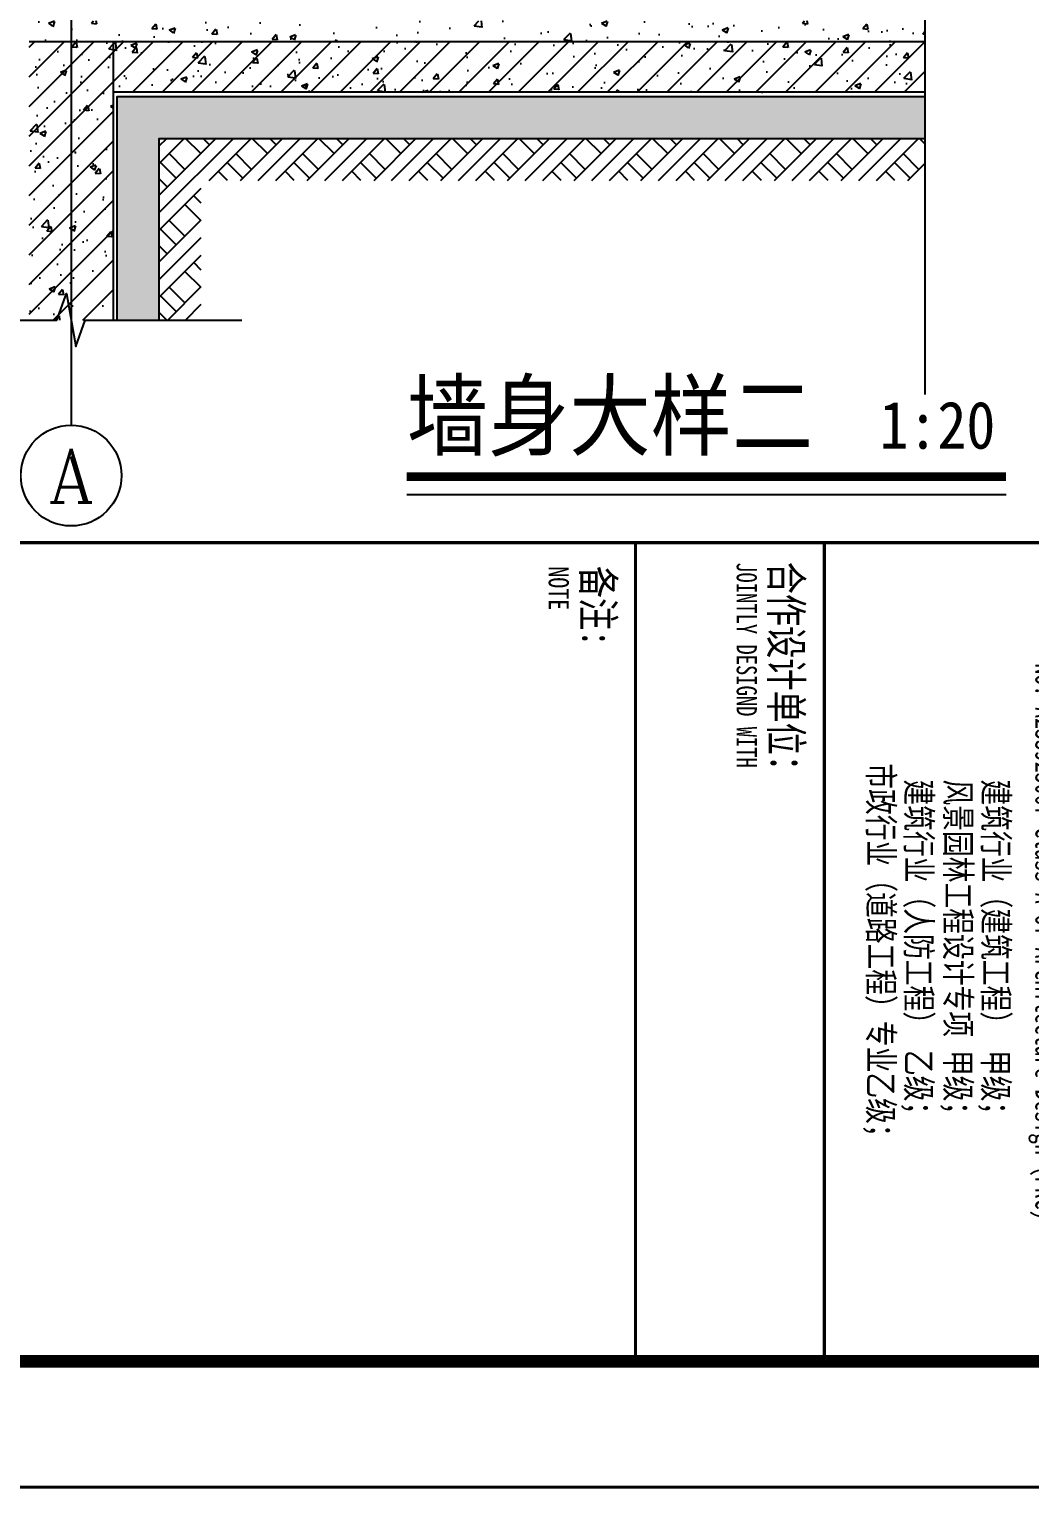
# Model space of a CAD drawing. Extents: x 1738711 to 2346805, y 1189731 to 2516152.
# Drawn here: x 1910849 to 1913233, y 1218398 to 1221875 of the extents above; entities that cross this region are included whole.
import ezdxf
from ezdxf.enums import TextEntityAlignment as Align

# ---------------------------------------------------------------- set-up
doc = ezdxf.new("R2010")
doc.units = 0
doc.header["$LTSCALE"] = 1000
doc.header["$MEASUREMENT"] = 0
doc.linetypes.add('S & C -P1$0$DASHED', pattern=[0.75, 0.5, -0.25])
for name, color, linetype in [('AXIS', 3, 'Continuous'), ('AXIS_TEXT', 7, 'Continuous'), ('DIM_SYMB', 3, 'Continuous'), ('DOTE', 1, 'Continuous'), ('PUB_HATCH', 8, 'Continuous'), ('PUB_TEXT', 7, 'Continuous'), ('TK', 4, 'Continuous'), ('WALL', 40, 'Continuous'), ('切线', 35, 'Continuous'), ('看线', 8, 'Continuous')]:
    doc.layers.add(name, color=color, linetype=linetype)
doc.layers.add('可见细线', color=142, linetype='Continuous', lineweight=9)
doc.styles.add('_TCH_AXIS', font='COMPLEX', dxfattribs={"bigfont": 'GBCBIG'})
doc.styles.add('COMPLEX', font='COMPLEX')
doc.styles.add('宋体', font='SIMSUN.TTF', dxfattribs={"width": 0.75})
doc.styles.add('黑体', font='simhei_0.ttf', dxfattribs={"width": 0.9})
pattern_1 = [(45, (-273400.1, -150941.136), (-35.3553391, 35.3553391), []), (50, (-273400.1, -150941.14), (143.4520365, -12.550427), [15, -165]), (355, (-273400.1, -150941.14), (-27.750267, 150.438427), [12, -132]), (100.4514, (-273388.14, -150942.18), (115.701876, 137.8879084), [12.748038, -140.228422]), (46.1842, (-273400.1, -150901.14), (213.44821, -33.103803), [22.5, -247.5]), (96.6356, (-273382.31, -150903.9), (186.932541, 194.823574), [19.122058, -210.3426]), (351.1842, (-273400.1, -150901.14), (186.932389, 194.82372), [18, -198]), (21, (-273380.1, -150911.14), (119.3814104, -80.523778), [15, -165]), (326, (-273380.1, -150911.14), (48.663066, 145.030009), [12, -132]), (71.4514, (-273370.15, -150917.85), (168.044526, 64.506099), [12.748038, -140.228422]), (37.5, (-273400.1, -150941.136), (2.4319711, 66.5787708), [0, -130.4, 0, -134, 0, -132.5]), (7.5, (-273400.1, -150941.14), (52.6139075, 78.8823424), [0, -76.4, 0, -127.4, 0, -50.5]), (327.5, (-273444.7, -150941.136), (106.7644872, -4.5109743), [0, -50, 0, -156, 0, -207]), (317.5, (-273464.7, -150941.14), (116.637234, 20.0209965), [0, -65, 0, -103.6, 0, -147])]

# ---------------------------------------------------------------- blocks, each defined once
blk = doc.blocks.new('资质')
at = {"layer": 'TK', "color": 7, "const_width": 25}
blk.add_lwpolyline([(250, 8700), (6750, 8700), (6750, 0), (250, 0)], close=True, dxfattribs=at)
at = {"layer": 'TK', "color": 7, "style": '宋体', "width": 0.75}
for s, height, p in [('No. A233923067 Class A of Architecture Design (PRC)', 170, (1209, 1676)), ('建筑行业（建筑工程） 甲级；', 200, (2130, 1263)), ('风景园林工程设计专项 甲级；', 200, (2130, 963)), ('建筑行业（人防工程） 乙级；', 200, (2130, 651)), ('市政行业（道路工程）专业乙级；', 200, (2001, 350))]:
    blk.add_text(s, height=height, dxfattribs=at).set_placement(p)
blk = doc.blocks.new('hjashrtahreahe')
at = {"layer": 'TK', "color": 7, "const_width": 25}
blk.add_lwpolyline([(0, 59400), (84100, 59400), (84100, 0), (0, 0)], close=True, dxfattribs=at)
at = {"layer": 'TK', "color": 3, "const_width": 100}
blk.add_lwpolyline([(2500, 1000), (2500, 58400), (83100, 58400), (83100, 1000)], close=True, dxfattribs=at)
at = {"layer": 'TK', "color": 7, "const_width": 25}
for points in [[(76600, 58400), (76600, 1000)], [(76600, 49700), (83100, 49700)], [(76600, 48200), (83100, 48200)]]:
    blk.add_lwpolyline(points, dxfattribs=at)
at = {"layer": 'TK', "color": 1}
blk.add_blockref('资质', (76350, 49700), dxfattribs=at)
at = {"layer": 'TK', "color": 7}
for s, height, style, width, p in [('合作设计单位：', 250, '宋体', 0.75, (76751, 49272)), ('JOINTLY DESIGND WITH', 160, '宋体', 0.75, (76755, 49004)), ('备注:', 250, '宋体', 0.75, (76784, 47779)), ('NOTE', 160, '黑体', 0.8, (76788, 47511))]:
    blk.add_text(s, height=height, dxfattribs=dict(at, style=style, width=width)).set_placement(p)
at = {"layer": 'TK', "style": '宋体', "width": 0.75}
for tag, height, p in [('项目负责人', 350, (6003, 57089)), ('专业负责人', 350, (6003, 56224)), ('设计人', 350, (6003, 55419)), ('版号1', 250, (77304, 22193)), ('时间1', 250, (82405, 22193)), ('版号2', 250, (77304, 21593)), ('时间2', 250, (82405, 21593)), ('版号3', 250, (77304, 20993)), ('时间3', 250, (82405, 20993)), ('建筑会签', 0.0001, (78978, 2403)), ('电气会签', 0.0001, (82128, 2403)), ('结构会签', 0.0001, (78978, 1803)), ('暖通会签', 0.0001, (82128, 1803)), ('给排水会签', 0.0001, (78978, 1250)), ('智能化会签', 0.0001, (82128, 1250))]:
    blk.add_attdef(tag, text='', height=height, dxfattribs=at).set_placement(p, align=Align.CENTER)
for tag, p in [('合作设计单位', (80816, 48986)), ('版号说明1', (79854, 22318)), ('版号说明2', (79854, 21718)), ('版号说明3', (79854, 21118)), ('浙江绿储科技有限公司', (80545, 16036)), ('百兆瓦级集中式熔盐储能关键', (80545, 14953)), ('设备研发及制造基地项目', (80545, 14603)), ('1#研发楼', (80545, 13636)), ('图名', (80545, 12436)), ('工程编号', (78978, 11461)), ('子项编号', (82128, 11461)), ('建筑', (78978, 10711)), ('图号', (82128, 10711)), ('施工图', (78978, 9961)), ('2023.03', (82128, 9961)), ('审定', (79353, 8461)), ('审核', (79353, 7711)), ('工程负责', (79353, 6961)), ('专业负责', (79353, 6211)), ('设计', (79353, 5461)), ('制图', (79353, 4711)), ('校对', (79353, 3961))]:
    blk.add_attdef(tag, text='', height=250, dxfattribs=at).set_placement(p, align=Align.MIDDLE_CENTER)
blk = doc.blocks.new('_AXISO')
blk.add_circle((0, 0), 0.5)
at = {"layer": 'AXIS_TEXT', "style": 'COMPLEX', "width": 1.041667}
blk.add_attdef('A', text='', height=0.56, dxfattribs=at).set_placement((-0.25, -0.28), (0.25, -0.28), align=Align.FIT)

msp = doc.modelspace()

# ---------------------------------------------------------------- hatches: boundary and pattern name
at = {"layer": 'PUB_HATCH'}
h = msp.add_hatch(dxfattribs=at)
h.set_pattern_fill('混凝土', color=256, scale=20, style=0)
h.set_pattern_definition([(50, (0, 0), (143.4520365, -12.550427), [15, -165]), (355, (0, 0), (-27.750267, 150.438427), [12, -132]), (100.4514, (11.95, -1.05), (115.701876, 137.887908), [12.748038, -140.228422]), (46.1842, (0, 40), (213.44821, -33.103803), [22.5, -247.5]), (96.6356, (17.79, 37.24), (186.932541, 194.823574), [19.122058, -210.3426]), (351.1842, (0, 40), (186.93239, 194.82372), [18, -198]), (21, (20, 30), (119.3814104, -80.523778), [15, -165]), (326, (20, 30), (48.663066, 145.030009), [12, -132]), (71.4514, (29.95, 23.29), (168.044526, 64.506099), [12.748038, -140.228422]), (37.5, (0, 0), (2.4319711, 66.5787708), [0, -130.4, 0, -134, 0, -132.5]), (7.5, (0, 0), (52.6139075, 78.8823424), [0, -76.4, 0, -127.4, 0, -50.5]), (327.5, (-44.6, 0), (106.7644872, -4.5109743), [0, -50, 0, -156, 0, -207]), (317.5, (-64.6, 0), (116.637234, 20.0209965), [0, -65, 0, -103.6, 0, -147])])
h.paths.add_polyline_path([(1910849, 1221894.4), (1912983.3, 1221894.4), (1912983.3, 1221844.4), (1910849, 1221844.4)])
h = msp.add_hatch(dxfattribs=at)
h.set_pattern_fill('钢筋混凝土', color=256, scale=20, style=0)
h.set_pattern_definition(pattern_1)
h.paths.add_polyline_path([(1911048.8, 1221844.4), (1910848.8, 1221844.4), (1910848.8, 1221182), (1911048.8, 1221182)])
h = msp.add_hatch(dxfattribs=at)
h.set_pattern_fill('钢筋混凝土', color=256, scale=20, style=0)
h.set_pattern_definition(pattern_1)
h.paths.add_polyline_path([(1911048.8, 1221844.4), (1912983.3, 1221844.4), (1912983.3, 1221724.4), (1911048.8, 1221724.4)])
h = msp.add_hatch(dxfattribs=at)
h.set_pattern_fill('卵石砌体,_O', color=256, scale=20, angle=355.7371)
h.set_pattern_definition([(355.73708, (-273295.39, -150948.94), (11.150005, 149.585017), [7.5, -22.5, 7.5, -112.5]), (355.73708, (-273256.88, -150936.77), (11.150005, 149.585017), [7.5, -142.5]), (355.73708, (-273330.56, -150916.24), (11.150005, 149.585017), [15, -135]), (355.73708, (-273367.4, -150905.97), (11.150005, 149.585017), [22.5, -127.5]), (355.73708, (-273292.04, -150904.07), (11.150005, 149.585017), [15, -15, 22.5, -97.5]), (355.73708, (-273297.85, -150881.07), (11.150005, 149.585017), [22.5, -127.5]), (355.73708, (-273334.69, -150870.8), (11.150005, 149.585017), [22.5, -52.5, 22.5, -52.5]), (355.73708, (-273362.93, -150846.14), (11.150005, 149.585017), [22.5, -7.5, 7.5, -112.5]), (355.73708, (-273264.59, -150838.43), (11.150005, 149.585017), [7.5, -142.5]), (355.73708, (-273293.39, -150821.24), (11.150005, 149.585017), [15, -135]), (85.73708, (-273390.06, -150806.51), (-149.585017, 11.150005), [15, -135]), (85.73708, (-273382.91, -150912.33), (-149.585017, 11.150005), [7.5, -15, 22.5, -105]), (85.73708, (-273344.4, -150900.16), (-149.585017, 11.150005), [30, -7.5, 7.5, -105]), (85.73708, (-273319.17, -150864.44), (-149.585017, 11.150005), [22.5, -127.5]), (85.73708, (-273316.71, -150932.31), (-149.585017, 11.150005), [15, -135]), (85.73708, (-273300.31, -150813.2), (-149.585017, 11.150005), [15, -135]), (85.73708, (-273299.52, -150903.51), (-149.585017, 11.150005), [15, -75, 7.5, -52.5]), (85.73708, (-273271.51, -150830.39), (-149.585017, 11.150005), [7.5, -7.5, 7.5, -127.5]), (85.73708, (-273269.05, -150898.26), (-149.585017, 11.150005), [15, -22.5, 15, -97.5]), (85.73708, (-273264.36, -150936.21), (-149.585017, 11.150005), [15, -135]), (40.7370797, (-273391.5, -150926.74), (11.1500054, 149.585017), [21.21315, -42.426404, 31.8198, -116.672678]), (40.7370797, (-273398.98, -150926.18), (11.1500054, 149.585017), [21.213203, -190.91883]), (40.7370797, (-273315.6, -150917.35), (11.1500054, 149.585017), [21.213203, -190.91883]), (40.7370797, (-273324.98, -150841.44), (11.1500054, 149.585017), [21.213203, -190.91883]), (40.7370797, (-273263.24, -150921.25), (11.1500054, 149.585017), [21.213203, -190.91883]), (40.7370797, (-273389.27, -150896.82), (11.1500054, 149.585017), [10.606602, -201.52542]), (40.7370797, (-273370.97, -150853.06), (11.1500054, 149.585017), [10.606602, -201.52542]), (40.7370797, (-273359.91, -150906.53), (11.1500054, 149.585017), [10.606602, -201.52542]), (40.7370797, (-273341.05, -150855.29), (11.1500054, 149.585017), [10.606602, -201.52542]), (40.7370797, (-273298.41, -150888.55), (11.1500054, 149.585017), [10.606602, -201.52542]), (40.7370797, (-273292.28, -150806.28), (11.1500054, 149.585017), [10.606602, -201.52542]), (40.7370797, (-273278.43, -150822.35), (11.1500054, 149.585017), [10.606602, -201.52542]), (40.7370797, (-273277.09, -150905.18), (11.1500054, 149.585017), [10.606602, -201.52542]), (40.7370797, (-273272.39, -150943.13), (11.1500054, 149.585017), [10.606602, -201.52542]), (40.7370797, (-273267.93, -150883.3), (11.1500054, 149.585017), [10.606602, -201.52542]), (40.7370797, (-273262.36, -150808.51), (11.1500054, 149.585017), [10.606602, -201.52542]), (40.7370797, (-273257.11, -150838.98), (11.1500054, 149.585017), [10.606602, -201.52542]), (130.7370797, (-273285.91, -150821.79), (-149.585017, 11.1500054), [10.606602, -201.52542]), (130.7370797, (-273269.84, -150807.95), (-149.585017, 11.1500054), [10.606602, -201.52542]), (130.7370797, (-273264.59, -150838.43), (-149.585017, 11.1500054), [10.606602, -201.52542]), (130.7370797, (-273239.92, -150810.18), (-149.585017, 11.1500054), [10.606602, -201.52542]), (130.7370797, (-273318.62, -150856.96), (-149.585017, 11.1500054), [10.606602, -201.52542]), (130.7370797, (-273334.69, -150870.8), (-149.585017, 11.1500054), [10.606602, -201.52542]), (130.7370797, (-273382.35, -150904.86), (-149.585017, 11.1500054), [10.606602, -201.52542]), (130.7370797, (-273367.39, -150905.97), (-149.585017, 11.1500054), [10.606602, -201.52542]), (130.7370797, (-273348.53, -150854.73), (-149.585017, 11.1500054), [10.606602, -201.52542]), (130.7370797, (-273380.12, -150874.94), (-149.585017, 11.1500054), [10.606602, -201.52542]), (130.7370797, (-273292.04, -150904.07), (-149.585017, 11.1500054), [10.606602, -201.52542]), (130.7370797, (-273268.49, -150890.78), (-149.585017, 11.1500054), [10.606602, -201.52542]), (130.7370797, (-273263.24, -150921.25), (-149.585017, 11.1500054), [10.606602, -201.52542]), (130.7370797, (-273262.13, -150906.3), (-149.585017, 11.1500054), [10.606602, -201.52542]), (130.7370797, (-273256.88, -150936.77), (-149.585017, 11.1500054), [10.606602, -201.52542]), (130.7370797, (-273369.86, -150838.1), (-149.585017, 11.1500054), [21.213203, -190.91883]), (130.7370797, (-273298.41, -150888.55), (-149.585017, 11.1500054), [21.213203, -190.91883]), (130.7370797, (-273309.79, -150940.35), (-149.585017, 11.1500054), [53.033008, -159.099024]), (22.302131, (-273394.524, -150866.344), (149.5850167, -11.1500042), [16.77, -318.64018]), (22.302131, (-273375.43, -150912.89), (149.5850167, -11.1500042), [16.77, -318.64018]), (22.302131, (-273340.496, -150847.81), (149.5850167, -11.1500042), [16.77, -318.64018]), (22.302131, (-273287.91, -150949.5), (149.5850167, -11.1500042), [16.77, -318.64018]), (22.302131, (-273307.56, -150910.43), (149.5850167, -11.1500042), [16.77, -318.64018]), (22.302131, (-273290.37, -150881.63), (149.5850167, -11.1500042), [16.77, -318.64018]), (22.302131, (-273308.91, -150827.6), (149.5850167, -11.1500042), [16.77, -318.64018]), (22.302131, (-273257.11, -150838.98), (149.5850167, -11.1500042), [16.77, -318.64018]), (59.1720285, (-273379.565, -150867.46), (11.1500056, 149.5850171), [16.77, -318.64018]), (59.1720285, (-273379.01, -150859.98), (11.1500056, 149.5850171), [16.77, -318.64018]), (59.1720285, (-273317.5, -150842), (11.1500056, 149.5850171), [33.54, -301.87018]), (59.1720285, (-273265.704, -150853.384), (11.1500056, 149.5850171), [16.77, -318.64018]), (59.1720285, (-273274.856, -150875.264), (11.1500056, 149.5850171), [16.77, -318.64018]), (59.1720285, (-273351.88, -150899.606), (11.1500056, 149.5850171), [16.77, -318.64018]), (59.1720285, (-273270.95, -150822.91), (11.1500056, 149.5850171), [16.77, -318.64018]), (59.1720285, (-273249.07, -150832.06), (11.1500056, 149.5850171), [16.77, -318.64018]), (112.302131, (-273383.7, -150822.026), (11.1500042, 149.5850167), [16.77, -318.64018]), (112.302131, (-273310.35, -150947.826), (11.1500042, 149.5850167), [16.77, -318.64018]), (112.302131, (-273370.41, -150845.58), (11.1500042, 149.5850167), [16.77, -318.64018]), (112.302131, (-273259.34, -150868.9), (11.1500042, 149.5850167), [16.77, -318.64018]), (112.302131, (-273312.25, -150872.476), (11.1500042, 149.5850167), [16.77, -318.64018]), (112.302131, (-273265.146, -150845.904), (11.1500042, 149.5850167), [16.77, -318.64018]), (112.302131, (-273342.17, -150870.246), (11.1500042, 149.5850167), [16.77, -318.64018]), (112.302131, (-273374.316, -150897.933), (11.1500042, 149.5850167), [16.77, -318.64018]), (149.1720285, (-273376.78, -150830.06), (-149.5850171, 11.1500056), [16.77, -318.64018]), (149.1720285, (-273330.555, -150916.24), (-149.5850171, 11.1500056), [16.77, -318.64018]), (149.1720285, (-273355.455, -150846.694), (-149.5850171, 11.1500056), [16.77, -318.64018]), (149.1720285, (-273270.164, -150913.22), (-149.5850171, 11.1500056), [16.77, -318.64018]), (149.1720285, (-273295.39, -150948.94), (-149.5850171, 11.1500056), [16.77, -318.64018]), (149.1720285, (-273271.51, -150830.39), (-149.5850171, 11.1500056), [16.77, -318.64018]), (149.1720285, (-273297.85, -150881.07), (-149.5850171, 11.1500056), [16.77, -318.64018]), (149.1720285, (-273376.78, -150830.06), (-149.5850171, 11.1500056), [16.77, -318.64018]), (149.1720285, (-273244.94, -150877.494), (-149.5850171, 11.1500056), [16.77, -318.64018]), (239.1720285, (-273391.504, -150926.735), (-11.1500056, -149.5850171), [16.77, -318.64018])])
h.paths.add_polyline_path([(1912983.3, 1221614.4), (1912983.3, 1221714.4), (1911058.8, 1221714.4), (1911058.8, 1221182), (1911158.8, 1221182), (1911158.8, 1221614.4)])
at = {"layer": '看线'}
h = msp.add_hatch(dxfattribs=at)
h.set_pattern_fill('夯实土壤', color=256, scale=20, style=0)
h.set_pattern_definition([(45, (-273376.5, -150941.14), (-79.478802, 79.478802), []), (45, (-273334.5, -150941.14), (-79.478802, 79.478802), []), (45, (-273292.5, -150941.14), (-79.478802, 79.478802), []), (135, (-273376.5, -150941.14), (-79.478802, -79.478802), [53, -59.4]), (135, (-273355.5, -150920.14), (-79.478802, -79.478802), [53, -59.4]), (135, (-273334.5, -150899.14), (-79.478802, -79.478802), [53, -59.4])])
h.paths.add_polyline_path([(1912983.3, 1221614.4), (1911158.8, 1221614.4), (1911158.8, 1221182), (1911258.8, 1221182), (1911258.8, 1221514.4), (1912983.3, 1221514.4)])

# ---------------------------------------------------------------- linework, layer by layer
at = {"layer": 'AXIS'}
msp.add_line((1910948.8, 1221231.4), (1910948.8, 1220931.4), dxfattribs=at)
at = {"layer": 'DIM_SYMB'}
for points in [[(1912983.3, 1221004.5), (1912983.3, 1230807.9), (1912920.3, 1230830.8), (1913046.3, 1230853), (1912983.3, 1230875.4), (1912983.3, 1240678.8)], [(1910541.5, 1221182), (1910914.6, 1221182), (1910937.5, 1221245), (1910959.7, 1221119), (1910982.1, 1221182), (1911355.2, 1221182)], [(1911748.5, 1220766.7), (1913176.2, 1220766.7)]]:
    msp.add_lwpolyline(points, dxfattribs=at)
at = {"layer": 'DIM_SYMB', "const_width": 21}
msp.add_lwpolyline([(1911748.5, 1220808.7), (1913176.2, 1220808.7)], dxfattribs=at)
at = {"layer": 'DOTE'}
msp.add_line((1910948.8, 1240716.7), (1910948.8, 1221032.3), dxfattribs=at)
at = {"layer": 'WALL'}
for p, q in [((1912983.3, 1221844.4), (1910848.8, 1221844.4)), ((1911048.8, 1221844.4), (1911048.8, 1221182)), ((1912983.3, 1221724.4), (1911048.8, 1221724.4))]:
    msp.add_line(p, q, dxfattribs=at)
at = {"layer": '切线'}
for points in [[(1911058.8, 1221182), (1911058.8, 1221714.4), (1912983.3, 1221714.4)], [(1911158.8, 1221182), (1911158.8, 1221614.4), (1912983.3, 1221614.4)]]:
    msp.add_lwpolyline(points, dxfattribs=at)
at = {"layer": '可见细线', "color": 6, "linetype": 'S & C -P1$0$DASHED', "ltscale": 0.2, "const_width": 3}
msp.add_lwpolyline([(1911048.8, 1221182), (1911048.8, 1221724.4), (1912983.3, 1221724.4)], dxfattribs=at)

# ---------------------------------------------------------------- block references
at = {"xscale": 0.3, "yscale": 0.3, "zscale": 0.3, "rotation": 270}
msp.add_blockref('hjashrtahreahe', (1897833.1, 1243631.6), dxfattribs=at)
at = {"layer": 'AXIS'}
ref = msp.add_blockref('_AXISO', (1910948.8, 1220811.4), dxfattribs=dict(at, xscale=240, yscale=240, zscale=240))
ref.add_attrib('A', 'A', dxfattribs={"layer": 'AXIS_TEXT', "ltscale": 0.5, "height": 127.6, "style": '_TCH_AXIS'}).set_placement((1910894.2, 1220747.6), (1911003.5, 1220747.6), align=Align.FIT)

# ---------------------------------------------------------------- texts
at = {"layer": 'PUB_TEXT', "color": 7, "style": '黑体', "width": 0.9}
for s, height, p in [('墙身大样二', 157.72, (1911748.5, 1220875.5)), ('1:20', 112.66, (1912874.5, 1220875.5))]:
    msp.add_text(s, height=height, dxfattribs=at).set_placement(p)

doc.saveas('drawing.dxf')
